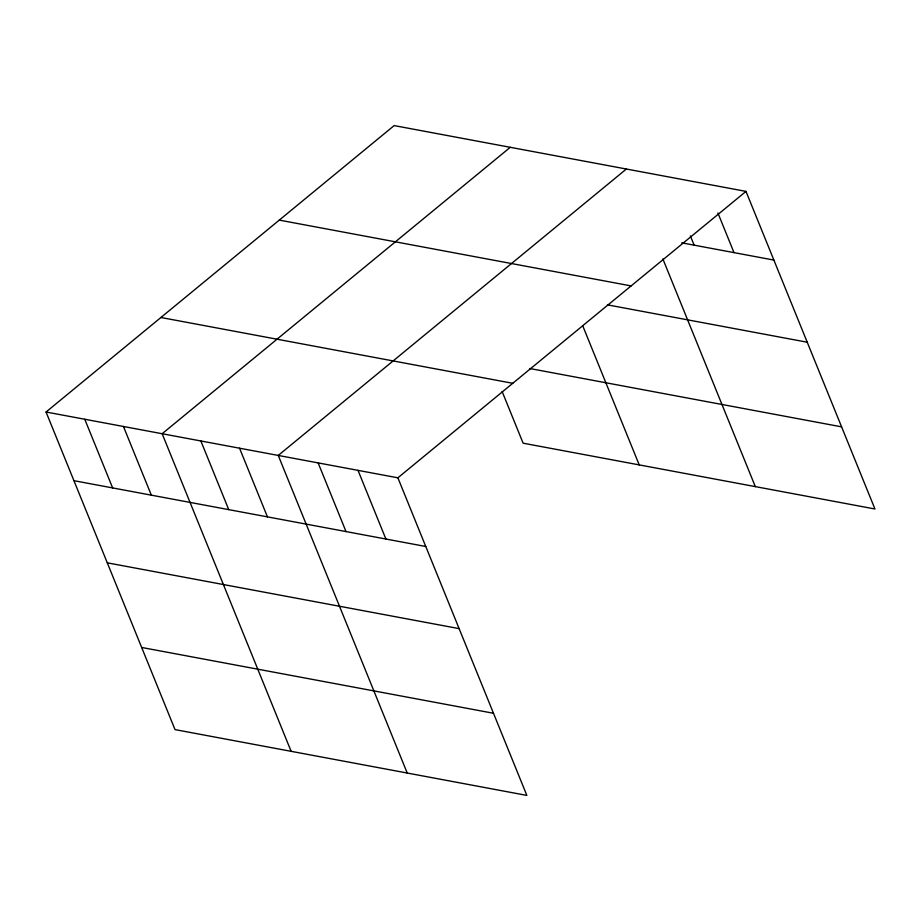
<?xml version="1.0" encoding="UTF-8"?>
<svg xmlns="http://www.w3.org/2000/svg" width="921" height="921" viewBox="0 0 921 921"><rect width="100%" height="100%" fill="white"/><g stroke="black" fill="none" stroke-linecap="round" stroke-linejoin="round"><path stroke-width="1.38" d="M46.05 412.009L397.884 477.815L526.847 795.41L175.013 729.605L46.05 412.009L394.153 125.59L745.987 191.395L874.95 508.991L523.116 443.185L502.141 391.517M510.257 147.314L162.154 433.722L291.117 751.317M626.361 169.027L278.257 455.435L407.22 773.03M397.884 477.815L745.987 191.395M681.747 242.845L773.87 260.079M279.282 220.107L631.115 285.913M607.446 304.851L807.233 342.221M529.851 368.538L841.598 426.849M160.922 317.492L512.755 383.297M73.933 480.681L425.767 546.487M107.297 562.823L459.119 628.629M141.661 647.463L493.483 713.268M717.908 212.993L734.002 252.619M690.37 235.914L694.123 245.159M662.855 258.905L755.324 486.622M582.774 325.896L639.22 464.898M358.004 470.355L385.899 539.038M318.136 462.895L346.02 531.578M239.552 448.205L267.447 516.877M200.859 440.963L228.742 509.635M123.449 426.481L151.343 495.164M84.755 419.251L112.638 487.923"/></g></svg>
